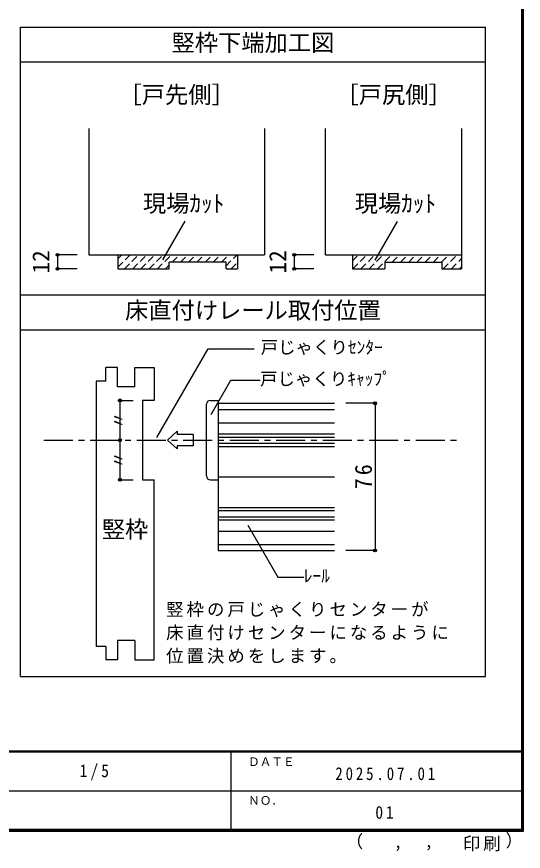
# Model space of a CAD drawing. Units: millimetres at full size, sheet at 1:5, with parts at other scales. Extents: x -973 to 977, y -718 to 696.
# Drawn here: x 541 to 977, y -718 to 0 of the extents above; entities that cross this region are included whole.
import ezdxf
from ezdxf.enums import TextEntityAlignment as Align

# ---------------------------------------------------------------- set-up
doc = ezdxf.new("R2010")
doc.units = ezdxf.units.MM
doc.header["$LTSCALE"] = 5
doc.header["$PDMODE"] = 32
doc.header["$PDSIZE"] = 2.5
doc.linetypes.add('CHAIN1', pattern=[8, 5, -1, 1, -1])
doc.linetypes.add('DASHED1', pattern=[1.8, 1.2, -0.6])
for name, color, linetype in [('0-4_枠', 3, 'Continuous'), ('0-A_文字', 7, 'Continuous'), ('0-B_寸法', 7, 'Continuous'), ('0-C_ハッチ', 4, 'DASHED1'), ('2-1_通り芯', 4, 'CHAIN1'), ('2-4_枠', 3, 'Continuous'), ('2-7_金物', 7, 'Continuous'), ('2-A_文字', 7, 'Continuous'), ('2-B_寸法', 4, 'Continuous'), ('F-1_枠', 7, 'Continuous')]:
    doc.layers.add(name, color=color, linetype=linetype)
doc.styles.add('ＭＳ ゴシック', font='')
doc.styles.get('ＭＳ ゴシック').set_extended_font_data('MS Gothic')

msp = doc.modelspace()

# ---------------------------------------------------------------- linework, layer by layer
at = {"layer": '0-4_枠'}
for p, q in [((602.98, -95.808), (602.98, -204.499)), ((753.98, -95.808), (753.98, -204.499)), ((806.63, -204.499), (806.63, -95.808)), ((923.63, -95.808), (923.63, -216.499)), ((602.98, -204.499), (753.98, -204.499)), ((730.98, -204.499), (730.98, -216.499)), ((806.63, -204.499), (923.63, -204.499)), ((829.63, -204.499), (829.63, -216.499)), ((671.98, -216.499), (671.98, -210.799)), ((720.98, -210.799), (671.98, -210.799)), ((720.98, -216.499), (720.98, -210.799)), ((857.63, -210.799), (857.63, -216.499)), ((720.98, -216.499), (730.98, -216.499)), ((829.63, -216.499), (857.63, -216.499)), ((906.63, -216.499), (923.63, -216.499))]:
    msp.add_line(p, q, dxfattribs=at)
for points in [[(627.98, -204.499), (627.98, -216.499), (671.98, -216.499)], [(857.63, -210.799), (906.63, -210.799), (906.63, -216.499)]]:
    msp.add_lwpolyline(points, dxfattribs=at)
at = {"layer": '0-A_文字', "color": 3}
for p, q in [((544.153, -8.5), (944.153, -8.5)), ((544.153, -567.5), (544.153, -8.5)), ((944.153, -567.5), (944.153, -8.5)), ((544.153, -38.5), (944.153, -38.5)), ((544.153, -238.912), (944.153, -238.912)), ((544.153, -268.912), (944.153, -268.912)), ((544.153, -567.5), (944.153, -567.5))]:
    msp.add_line(p, q, dxfattribs=at)
at = {"layer": '0-A_文字'}
for p, q in [((685.456, -175.408), (666.248, -208.677)), ((868.235, -175.872), (849.028, -209.141))]:
    msp.add_line(p, q, dxfattribs=at)
at = {"layer": '0-B_寸法', "color": 4}
for p, q in [((592.98, -204.499), (575.999, -204.499)), ((575.999, -204.499), (575.999, -216.499)), ((779.649, -204.499), (779.649, -216.499)), ((796.63, -204.499), (779.649, -204.499)), ((592.98, -216.499), (575.999, -216.499)), ((796.63, -216.499), (779.649, -216.499))]:
    msp.add_line(p, q, dxfattribs=at)
at = {"layer": '0-B_寸法'}
for p in [(575.999, -204.499), (779.649, -204.499), (575.999, -216.499), (779.649, -216.499)]:
    msp.add_point(p, dxfattribs=at)
at = {"layer": '0-C_ハッチ'}
for p, q in [((627.98, -207.989), (631.47, -204.499)), ((627.98, -215.06), (638.541, -204.499)), ((633.612, -216.499), (645.612, -204.499)), ((640.683, -216.499), (652.683, -204.499)), ((647.754, -216.499), (659.754, -204.499)), ((654.825, -216.499), (666.825, -204.499)), ((661.896, -216.499), (673.896, -204.499)), ((674.667, -210.799), (680.967, -204.499)), ((681.738, -210.799), (688.038, -204.499)), ((688.809, -210.799), (695.109, -204.499)), ((695.88, -210.799), (702.18, -204.499)), ((702.951, -210.799), (709.251, -204.499)), ((710.022, -210.799), (716.322, -204.499)), ((717.093, -210.799), (723.393, -204.499)), ((720.98, -213.984), (730.465, -204.499)), ((829.63, -209.759), (834.889, -204.499)), ((829.96, -216.499), (841.96, -204.499)), ((837.031, -216.499), (849.031, -204.499)), ((844.102, -216.499), (856.102, -204.499)), ((851.173, -216.499), (863.173, -204.499)), ((863.944, -210.799), (870.244, -204.499)), ((871.015, -210.799), (877.315, -204.499)), ((878.087, -210.799), (884.387, -204.499)), ((885.158, -210.799), (891.458, -204.499)), ((892.229, -210.799), (898.529, -204.499)), ((899.3, -210.799), (905.6, -204.499)), ((906.371, -210.799), (912.671, -204.499)), ((907.742, -216.499), (919.742, -204.499)), ((914.813, -216.499), (923.63, -207.683)), ((668.967, -216.499), (671.98, -213.486)), ((725.536, -216.499), (730.98, -211.055)), ((921.884, -216.499), (923.63, -214.754))]:
    msp.add_line(p, q, dxfattribs=at)
at = {"layer": '2-1_通り芯'}
msp.add_line((564.153, -363.918), (924.153, -363.918), dxfattribs=at)
at = {"layer": '2-4_枠'}
for p, q in [((617.486, -313.085), (617.486, -301.418)), ((627.486, -301.418), (617.486, -301.418)), ((627.486, -318.085), (627.486, -301.418)), ((642.486, -301.418), (659.153, -301.418)), ((642.486, -318.085), (642.486, -301.418)), ((659.153, -301.418), (659.153, -329.751)), ((617.486, -313.085), (609.153, -313.085)), ((609.153, -313.085), (609.153, -541.418)), ((642.486, -318.085), (627.486, -318.085)), ((649.153, -329.751), (649.153, -398.085)), ((659.153, -329.751), (649.153, -329.751)), ((649.153, -398.085), (659.153, -398.085)), ((659.153, -553.085), (659.153, -398.085)), ((627.486, -536.418), (627.486, -553.085)), ((642.486, -536.418), (627.486, -536.418)), ((642.486, -536.418), (642.486, -553.085)), ((617.486, -541.418), (609.153, -541.418)), ((617.486, -541.418), (617.486, -553.085)), ((627.486, -553.085), (617.486, -553.085)), ((642.486, -553.085), (659.153, -553.085))]:
    msp.add_line(p, q, dxfattribs=at)
at = {"layer": '2-7_金物', "color": 4}
for p, q in [((704.153, -394.751), (704.153, -333.085)), ((714.153, -337.47), (814.153, -337.47)), ((714.153, -348.918), (814.153, -348.918)), ((670.739, -363.918), (679.022, -356.326)), ((679.022, -356.326), (679.022, -359.087)), ((692.596, -359.087), (679.022, -359.087)), ((692.596, -359.087), (692.596, -368.749)), ((714.153, -358.537), (814.153, -358.537)), ((670.739, -363.918), (679.022, -371.51)), ((679.022, -368.749), (679.022, -371.51)), ((692.596, -368.749), (679.022, -368.749)), ((714.153, -369.299), (814.153, -369.299)), ((707.486, -398.085), (714.153, -398.085)), ((714.153, -421.87), (814.153, -421.87)), ((714.153, -432.632), (814.153, -432.632)), ((714.153, -442.251), (814.153, -442.251)), ((714.153, -453.699), (814.153, -453.699))]:
    msp.add_line(p, q, dxfattribs=at)
at = {"layer": '2-7_金物'}
for p, q in [((714.153, -332.251), (714.153, -458.918)), ((714.153, -332.251), (814.153, -332.251)), ((714.153, -361.251), (814.153, -361.251)), ((714.153, -366.585), (814.153, -366.585)), ((714.153, -395.585), (814.153, -395.585)), ((714.153, -424.585), (814.153, -424.585)), ((714.153, -429.918), (814.153, -429.918)), ((714.153, -458.918), (814.153, -458.918))]:
    msp.add_line(p, q, dxfattribs=at)
at = {"layer": '2-7_金物', "color": 4}
msp.add_lwpolyline([(707.486, -329.751), (714.153, -329.751), (714.153, -398.085)], dxfattribs=at)
for centre, start, end in [((707.486, -333.085), 90, 180), ((707.486, -394.751), 180, 270)]:
    msp.add_arc(centre, 3.333, start, end, dxfattribs=at)
at = {"layer": '2-A_文字'}
for p, q in [((661.454, -361.783), (705.608, -285.305)), ((705.608, -285.305), (745.048, -285.305)), ((708.071, -341.895), (725.062, -312.465)), ((725.062, -312.465), (750.289, -312.465))]:
    msp.add_line(p, q, dxfattribs=at)
msp.add_lwpolyline([(739.648, -437.144), (765.556, -482.017), (787.79, -482.017)], dxfattribs=at)
msp.add_point((629.71, -363.918), dxfattribs=at)
at = {"layer": '2-B_寸法'}
for p, q in [((629.71, -329.751), (641.099, -329.751)), ((629.71, -329.751), (629.71, -398.085)), ((849.153, -332.251), (824.153, -332.251)), ((849.153, -332.251), (849.153, -458.918)), ((629.71, -398.085), (641.099, -398.085)), ((849.153, -458.918), (824.153, -458.918))]:
    msp.add_line(p, q, dxfattribs=at)
at = {"layer": '2-B_寸法', "color": 7}
for p in [(629.71, -329.751), (849.153, -332.251), (629.71, -398.085), (849.153, -458.918)]:
    msp.add_point(p, dxfattribs=at)
at = {"layer": 'F-1_枠', "color": 6}
for p, q in [((974.986, 695.833), (974.986, -700.833)), ((975.82, 695.833), (975.82, -700.833)), ((976.653, 695.833), (976.653, -700.833)), ((976.653, -631.667), (-973.347, -631.667)), ((976.653, -632.5), (-973.347, -632.5)), ((724.986, -632.5), (724.986, -699.167)), ((1.653, -665.833), (974.986, -665.834)), ((976.653, -699.167), (-973.347, -699.167)), ((976.653, -700), (-973.347, -700)), ((976.653, -700.833), (-973.347, -700.833))]:
    msp.add_line(p, q, dxfattribs=at)

# ---------------------------------------------------------------- texts
at = {"layer": '0-A_文字', "style": 'ＭＳ ゴシック'}
for s, p in [('竪枠下端加工図', (674.153, -33.5)), ('［戸先側］', (628.48, -78.354)), ('［戸尻側］', (815.13, -78.354)), ('現場ｶｯﾄ', (649.531, -171.963)), ('現場ｶｯﾄ', (831.646, -171.963)), ('床直付けレール取付位置', (634.153, -263.912))]:
    msp.add_text(s, height=14.66, dxfattribs=at).set_placement(p, align=Align.BOTTOM_LEFT)
at = {"layer": '0-B_寸法', "style": 'ＭＳ ゴシック'}
for p in [(573.499, -220.499), (777.149, -220.499)]:
    msp.add_text('12', height=14.66, rotation=90, dxfattribs=at).set_placement(p, align=Align.BOTTOM_LEFT)
at = {"layer": '2-A_文字', "style": 'ＭＳ ゴシック'}
for s, height, p in [('戸じゃくりｾﾝﾀｰ', 11, (750.75, -292.805)), ('戸じゃくりｷｬｯﾌﾟ', 11, (750.289, -319.965)), ('竪枠', 14.66, (614.153, -452.399)), ('ﾚｰﾙ', 11, (787.79, -489.517))]:
    msp.add_text(s, height=height, dxfattribs=at).set_placement(p, align=Align.BOTTOM_LEFT)
for p in [(637.21, -354.335), (637.21, -388.501)]:
    msp.add_text('〃', height=11, rotation=90, dxfattribs=at).set_placement(p, align=Align.BOTTOM_LEFT)
at = {"layer": '2-A_文字', "char_height": 11, "attachment_point": 7, "style": 'ＭＳ ゴシック'}
for s, insert in [('\\T1.17;竪枠の戸じゃくりセンターが', (669.467, -516.308)), ('\\T1.17;床直付けセンターになるように', (669.467, -536.308)), ('\\T1.17;位置決めをします。', (669.467, -556.308))]:
    msp.add_mtext(s, dxfattribs=dict(at, insert=insert))
at = {"layer": '2-B_寸法', "color": 7, "insert": (846.653, -406.21), "char_height": 14.66, "attachment_point": 7, "rotation": 90, "style": 'ＭＳ ゴシック'}
msp.add_mtext('\\T1.27;\\W0.95;76', dxfattribs=at)
at = {"layer": 'F-1_枠', "style": 'ＭＳ ゴシック'}
for s, height, p in [('ＤＡＴＥ', 7.331, (739.986, -646.667)), ('ＮＯ．', 7.331, (739.986, -680.001)), ('（', 11, (823.992, -718.052)), ('）', 11, (961.387, -717.355)), (',', 11, (865.199, -718.052)), (',', 11, (891.686, -717.588))]:
    msp.add_text(s, height=height, dxfattribs=at).set_placement(p, align=Align.BOTTOM_LEFT)
at = {"layer": 'F-1_枠', "char_height": 11, "attachment_point": 7, "style": 'ＭＳ ゴシック'}
for s, insert in [('\\T1.38;\\W0.9;1/5', (594.986, -656.667)), ('\\T1.39;\\W0.85;2025.07.01', (814.986, -656.667)), ('\\T1.36;\\W0.9;01', (849.361, -690.001)), ('\\T1.17;印刷', (924.678, -717.82))]:
    msp.add_mtext(s, dxfattribs=dict(at, insert=insert))

doc.saveas('drawing.dxf')
